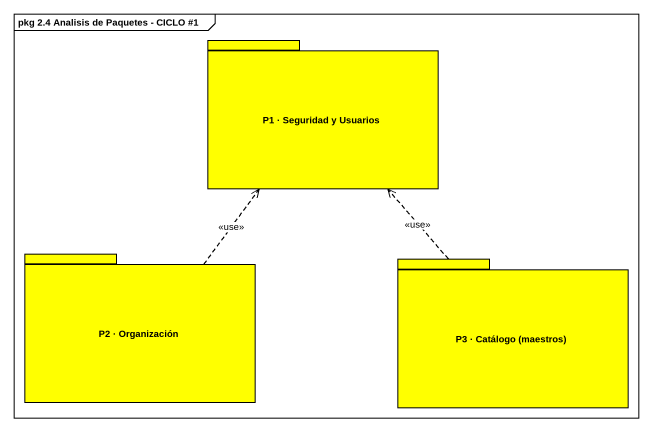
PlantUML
@startuml
mainframe pkg 2.4 Analisis de Paquetes - CICLO #1
package "P1 · Seguridad y Usuarios" as P1_Seguridad_y_Usuarios #FFFF00 {
}
package "P2 · Organización" as P2_Organización #FFFF00 {
}
package "P3 · Catálogo (maestros)" as P3_Catálogo_maestros #FFFF00 {
}
P2_Organización .up.> P1_Seguridad_y_Usuarios : <<use>>
P3_Catálogo_maestros .up.> P1_Seguridad_y_Usuarios : <<use>>
@enduml
